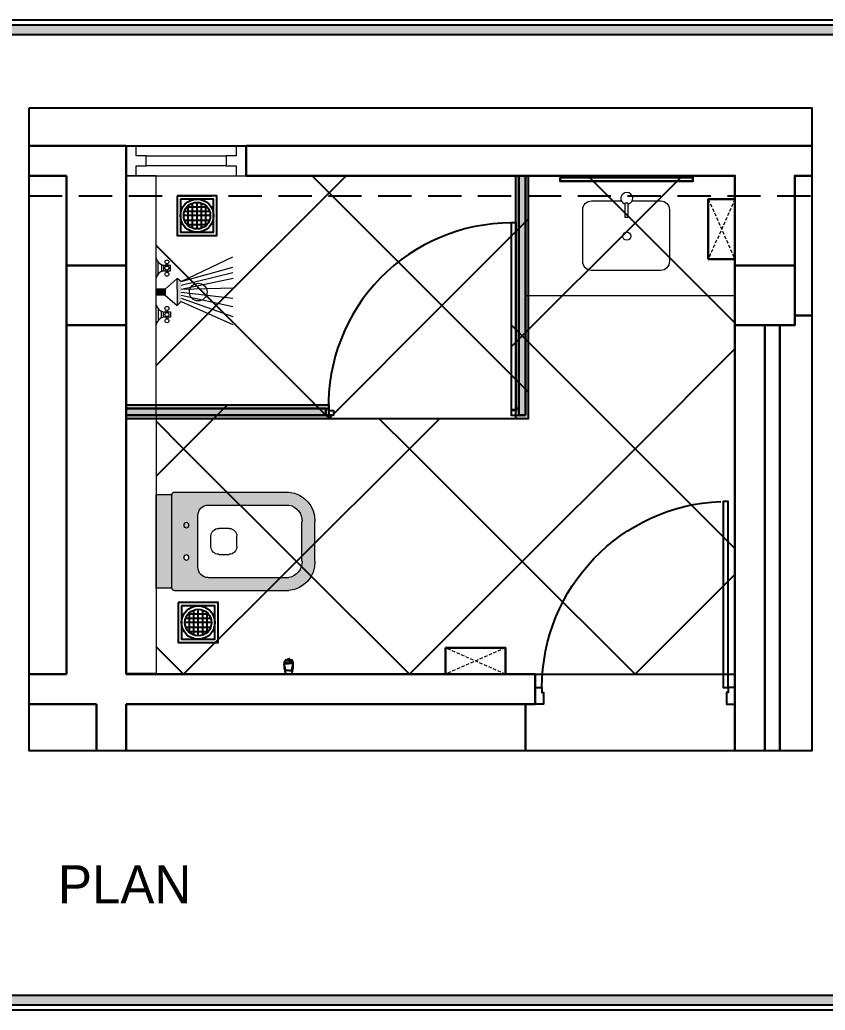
# Model space of a CAD drawing. Header units: millimetres. Extents: x 56222 to 3066687, y -650199 to -121287.
# Drawn here: x 155659.1 to 155780.2, y -180398.7 to -180249.7 of the extents above; entities that cross this region are included whole.
import ezdxf

# ---------------------------------------------------------------- set-up
doc = ezdxf.new("R2010")
doc.units = ezdxf.units.MM
doc.header["$MEASUREMENT"] = 0
for name, pattern in [('DASHED', [0.75, 0.5, -0.25]), ('DASHED2', [0.375, 0.25, -0.125]), ('HIDDEN', [0.375, 0.25, -0.125])]:
    doc.linetypes.add(name, pattern=pattern)
for name, color, linetype in [('AR DOOR', 40, 'Continuous'), ('AR ELE-5', 134, 'Continuous'), ('SANIT', 232, 'Continuous'), ('WC-DET', 8, 'Continuous')]:
    doc.layers.add(name, color=color, linetype=linetype)
for name, color, linetype, lineweight in [('BEAM', 160, 'HIDDEN', 25), ('COLUMN', 1, 'Continuous', 30), ('dim05', 1, 'Continuous', 13), ('el', 7, 'Continuous', 20), ('ELEC-wires', 1, 'DASHED2', 13), ('ELEVATION', 250, 'Continuous', 9), ('FIRST FLOOR', 7, 'Continuous', 9), ('FIRST FLOOR ( DW_RAIL )', 7, 'Continuous', 9), ('FIRST FLOOR_( PLine )_', 251, 'Continuous', 30), ('FURNITURE', 32, 'Continuous', 9), ('NAME PLATE', 7, 'Continuous', 25), ('sec. mark', 5, 'Continuous', 25), ('UTILITY', 48, 'Continuous', 9), ('XX~SLAB ( BEAM )~ ( DIM )', 7, 'Continuous', 9)]:
    doc.layers.add(name, color=color, linetype=linetype, lineweight=lineweight)
doc.layers.add('hatch', color=253, linetype='Continuous', lineweight=0, transparency=0.4)
doc.layers.add('XX~SLAB ( PLINE )', color=251, linetype='Continuous', plot=False)
doc.styles.add('DATE', font='swissc.ttf', dxfattribs={"height": 6.75})

# ---------------------------------------------------------------- blocks, each defined once
blk = doc.blocks.new('6616')
at = {"color": 242, "linetype": 'DASHED', "true_color": 0xcd2027}
for p, q in [((386784.79, -36915.77), (386775.78, -36911.78)), ((386784.79, -36911.78), (386775.78, -36915.77))]:
    blk.add_line(p, q, dxfattribs=at)
at = {"layer": 'ELEC-wires', "color": 5, "linetype": 'ByBlock', "lineweight": 30, "ltscale": 4}
blk.add_lwpolyline([(386775.78, -36911.78), (386784.79, -36911.78), (386784.79, -36915.77), (386775.78, -36915.77)], close=True, dxfattribs=at)
blk = doc.blocks.new('*U19')
for points in [[(-1160, 0), (-1120, 0), (-1120, 30), (-1110, 30), (-1110, 100), (-1160, 100)], [(40, 0), (0, 0), (0, 30), (-10, 30), (-10, 100), (40, 100)], [(0, 0), (0, -1120), (-30, -1120), (-30, 0)]]:
    blk.add_lwpolyline(points, close=True)
at = {"layer": 'AR ELE-5', "linetype": 'ByBlock', "ltscale": 15}
blk.add_arc((1.6, 0.7), 1121.6, 180.03474, 267.62699, dxfattribs=at)
blk = doc.blocks.new('A$C3EC62B37')
at = {"layer": 'FURNITURE', "lineweight": 30, "ltscale": 0.25, "true_color": 0xffffff}
h = blk.add_hatch(color=7, dxfattribs=at)
h.dxf.hatch_style = 1
h.paths.add_polyline_path([(-12.22, 0), (-12.22, 2.35), (-26.26, 2.35), (-26.26, 0)])
h.paths.add_polyline_path([(-26.26, 2.35), (-12.22, 2.35, 0.414214), (-11.83, 2.74), (-11.83, 19.96, 0.388639), (-16.24, 23.87), (-22.38, 23.87, 0.379499), (-26.65, 19.96), (-26.65, 2.74, 0.414214)])
h.paths.add_polyline_path([(-15.35, 6.26), (-23.13, 6.26, -0.414214), (-24.7, 7.83), (-24.7, 19.96, -0.349567), (-22.37, 21.91), (-16.24, 21.91, -0.364948), (-13.78, 19.96), (-13.78, 7.83, -0.414214)], flags=16)
h.paths.add_polyline_path([(-18.46, 8.22), (-20.02, 8.22, -0.414214), (-21.2, 9.39), (-21.2, 10.96, -0.414214), (-20.02, 12.13), (-18.46, 12.13, -0.414214), (-17.28, 10.96), (-17.28, 9.39, -0.414214)], flags=0)
h.paths.add_polyline_path([(-22.06, 4.53, -1), (-21.27, 4.53, -1)], flags=16)
at = {"layer": 'FURNITURE', "color": 0, "linetype": 'ByBlock', "lineweight": -2}
for p, q in [((-22.24, 23.87), (-16.24, 23.87)), ((-22.24, 21.91), (-16.24, 21.91)), ((-26.65, 2.74), (-26.65, 19.96)), ((-24.7, 7.83), (-24.7, 19.96)), ((-13.78, 7.83), (-13.78, 19.96)), ((-11.83, 2.74), (-11.83, 19.96)), ((-20.02, 12.13), (-18.46, 12.13)), ((-21.2, 9.39), (-21.2, 10.96)), ((-17.28, 9.39), (-17.28, 10.96)), ((-20.02, 8.22), (-18.46, 8.22)), ((-23.13, 6.26), (-15.35, 6.26)), ((-26.26, 2.35), (-12.22, 2.35)), ((-26.26, 2.35), (-26.26, 0)), ((-12.22, 2.35), (-12.22, 0)), ((-26.26, 0), (-12.22, 0)), ((-26.26, 0), (-12.22, 0))]:
    blk.add_line(p, q, dxfattribs=at)
for centre in [(-21.66, 4.53), (-16.81, 4.53)]:
    blk.add_circle(centre, 0.391, dxfattribs=at)
for centre, radius, start, end in [((-22.31, 19.5), 4.37, 89.0873, 174.0395), ((-16.17, 19.5), 4.37, 5.9605, 90.9127), ((-22.31, 19.48), 2.44, 88.437, 168.6348), ((-16.17, 19.48), 2.44, 11.3652, 91.563), ((-20.02, 10.96), 1.17, 90, 180), ((-18.46, 10.96), 1.17, 0, 90), ((-20.02, 9.39), 1.17, 180, 270), ((-18.46, 9.39), 1.17, 270, 0), ((-23.13, 7.83), 1.57, 180, 270), ((-15.35, 7.83), 1.57, 270, 0), ((-26.26, 2.74), 0.391, 180, 270), ((-12.22, 2.74), 0.391, 270, 0)]:
    blk.add_arc(centre, radius, start, end, dxfattribs=at)
blk = doc.blocks.new('A$C07311617')
at = {"layer": 'UTILITY'}
h = blk.add_hatch(color=7, dxfattribs=at)
h.paths.add_polyline_path([(-3.13, 2.02), (-3.13, 0), (-3.74, 0), (-3.74, 0.46), (-3.74, 1.42)])
h.paths.add_polyline_path([(-3.13, 0), (-3.13, -0.46), (-3.13, -2.02), (-3.74, -1.59), (-3.74, -0.46), (-3.74, 0)])
h = blk.add_hatch(color=7, dxfattribs=at)
h.paths.add_polyline_path([(0, 0.46), (0, 0), (-1.35, 0), (-1.35, 0.46)])
h.paths.add_polyline_path([(0, 0), (0, -0.46), (-1.35, -0.46), (-1.35, 0)])
at = {"layer": 'UTILITY', "color": 7}
for p, q in [((-3.74, 1.42), (-11.52, 4.9)), ((-3.74, 0.94), (-11.52, 3.66)), ((-1.74, 3.79), (-1.74, 4.05)), ((-1.74, 2.99), (-1.74, 2.72)), ((-1.47, 3.79), (-1.47, 4.05)), ((-1.47, 2.99), (-1.47, 2.72)), ((-0.8, 3.9), (-0.8, 2.88)), ((-0.27, 2.44), (-0.27, 4.33)), ((-3.74, 0.46), (-11.52, 2.15)), ((-3.13, 2.02), (-3.74, 1.42)), ((-3.13, -0.46), (-3.13, 2.02)), ((-1.35, 0.46), (-3.13, 2.02)), ((-3.74, 0), (-11.52, 0.93)), ((-3.13, 0.46), (-3.13, 1.42)), ((-1.35, -0.46), (-1.35, 0.46)), ((-1.35, 0.46), (0, 0.46)), ((0, -0.46), (0, 0.46)), ((-3.74, -0.46), (-11.62, -0.61)), ((-3.74, -0.46), (-11.57, -2.09)), ((-3.74, -1.03), (-11.52, -2.96)), ((-3.13, -0.46), (-3.13, -2.02)), ((-1.35, -0.46), (-3.13, -2.02)), ((-1.35, -0.46), (0, -0.46)), ((-3.74, -1.59), (-11.52, -5.3)), ((-3.74, -1.59), (-11.52, -3.73)), ((-3.74, -1.59), (-3.13, -2.02)), ((-1.74, -3.22), (-1.74, -2.95)), ((-1.47, -3.22), (-1.47, -2.95)), ((-0.27, -2.68), (-0.27, -4.56)), ((-1.74, -4.02), (-1.74, -4.29)), ((-1.47, -4.02), (-1.47, -4.29)), ((-0.8, -4.13), (-0.8, -3.11))]:
    blk.add_line(p, q, dxfattribs=at)
for points in [[(-1.07, 2.99), (-2.14, 2.99), (-2.14, 3.79), (-1.07, 3.79)], [(-1.07, -3.22), (-2.14, -3.22), (-2.14, -4.02), (-1.07, -4.02)]]:
    blk.add_lwpolyline(points, close=True, dxfattribs=at)
for points in [[(-1.35, 0.46), (-3.13, 2.02)], [(-3.13, -2.02), (-1.35, -0.46)]]:
    blk.add_lwpolyline(points, dxfattribs=at)
for centre, radius in [((-1.6, 4.32), 0.298), ((-1.6, 3.39), 0.298), ((-1.6, 2.45), 0.298), ((-6.31, 0), 1.33), ((-1.6, -2.69), 0.298), ((-1.6, -3.62), 0.298), ((-1.6, -4.55), 0.298)]:
    blk.add_circle(centre, radius, dxfattribs=at)
for centre, start, end in [((-1.47, 5.26), 285.2551, 344.7449), ((-1.47, 1.52), 15.2551, 74.7449), ((-1.47, -1.75), 285.2551, 344.7449), ((-1.47, -5.49), 15.2551, 74.7449)]:
    blk.add_arc(centre, 1.52, start, end, dxfattribs=at)
blk = doc.blocks.new('A$C775F2B7C')
at = {"layer": 'WC-DET', "color": 7}
for points in [[(0.0199, 0.0758), (0.0069, 0.0758, 0.150223), (0, 0.0598), (0, 0.0369), (0.0069, 0.004, 0.333354), (0.0114, 0), (0.0248, 0), (0.0382, 0, 0.333354), (0.0427, 0.004), (0.0496, 0.0369), (0.0496, 0.0598, 0.150223), (0.0427, 0.0758), (0.0297, 0.0758)], [(0.025, 0.0202), (0.0118, 0.0202, -0.354974), (0.0072, 0.0233), (0, 0.0572)], [(0.0199, 0.0758), (0.0199, 0.0819, -0.414214), (0.0206, 0.0826), (0.0248, 0.0826)], [(0.0248, 0.0758), (0.0199, 0.0758, 0.150223)], [(0.0246, 0.0202), (0.0378, 0.0202, 0.354974), (0.0423, 0.0233), (0.0496, 0.0572)], [(0.0297, 0.0758), (0.0297, 0.0819, 0.414214), (0.0289, 0.0826), (0.0248, 0.0826)]]:
    blk.add_lwpolyline(points, format="xyb", dxfattribs=at)
at = {"layer": 'WC-DET'}
for points in [[(0, 0.0575), (0.0248, 0.0575)], [(0.0005, 0.0627), (0.0248, 0.0627)], [(0.0011, 0.0651), (0.0248, 0.0651)], [(0.0485, 0.0651), (0.0248, 0.0651)], [(0.0491, 0.0627), (0.0248, 0.0627)], [(0.0496, 0.0575), (0.0248, 0.0575)]]:
    blk.add_lwpolyline(points, dxfattribs=at)
at = {"layer": 'WC-DET', "color": 7}
blk.add_lwpolyline([(0.0297, 0.0758), (0.0248, 0.0758)], dxfattribs=at)
blk = doc.blocks.new('NAHNYsquare')
at = {"color": 253}
for p, q in [((2.33, -4.87), (2.33, -1.1)), ((3, -0.99), (3, -4.99)), ((3.67, -4.87), (3.67, -1.1)), ((4.89, -2.32), (1.11, -2.32)), ((4.49, -1.65), (1.51, -1.65)), ((1.67, -4.48), (1.67, -1.49)), ((4.33, -4.48), (4.33, -1.49)), ((5, -2.99), (1, -2.99)), ((4.89, -3.65), (1.11, -3.65)), ((4.49, -4.32), (1.51, -4.32))]:
    blk.add_line(p, q, dxfattribs=at)
for points in [[(0, -5.99), (6, -5.99), (6, 0.01), (0, 0.01)], [(0.5, -5.49), (5.5, -5.49), (5.5, -0.49), (0.5, -0.49)]]:
    blk.add_lwpolyline(points, close=True)
for radius in [2.5, 2]:
    blk.add_circle((3, -2.99), radius)

msp = doc.modelspace()

# ---------------------------------------------------------------- hatches: boundary and pattern name
at = {"layer": 'hatch', "linetype": 'Continuous', "lineweight": 25}
h = msp.add_hatch(color=256, dxfattribs=at)
h.dxf.hatch_style = 1
h.paths.add_polyline_path([(155733.615, -180309.636), (155735.602, -180309.636), (155735.602, -180273.136), (155733.615, -180273.136)])
h = msp.add_hatch(color=256, dxfattribs=at)
h.dxf.hatch_style = 1
h.paths.add_polyline_path([(155675.108, -180309.629), (155705.605, -180309.629), (155705.605, -180307.642), (155675.108, -180307.642)])
at = {"layer": 'NAME PLATE', "true_color": 0xd39e00}
h = msp.add_hatch(color=42, dxfattribs=at)
h.paths.add_polyline_path([(155651.343, -180397.936), (155860.94, -180397.936), (155860.94, -180250.406), (155651.343, -180250.406)])
h.paths.add_polyline_path([(155652.814, -180396.465), (155859.469, -180396.465), (155859.469, -180251.877), (155652.814, -180251.877)], flags=16)

# ---------------------------------------------------------------- linework, layer by layer
at = {"layer": 'AR ELE-5'}
for points in [[(155733.708, -180308.279), (155733.708, -180280.236), (155732.983, -180280.236), (155732.983, -180308.279)], [(155705.108, -180308.136), (155705.508, -180308.136), (155705.508, -180308.436), (155706.237, -180308.436), (155706.237, -180309.136), (155705.108, -180309.136)], [(155734.108, -180308.136), (155733.708, -180308.136), (155733.708, -180308.436), (155732.979, -180308.436), (155732.979, -180309.136), (155734.108, -180309.136)]]:
    msp.add_lwpolyline(points, close=True, dxfattribs=at)
at = {"layer": 'AR ELE-5', "linetype": 'Continuous', "lineweight": 25}
msp.add_arc((155732.983, -180307.72), 27.484, 90, 181.49213, dxfattribs=at)
at = {"layer": 'BEAM', "ltscale": 20}
msp.add_line((155660.485, -180276.136), (155778.169, -180276.136), dxfattribs=at)
at = {"layer": 'COLUMN'}
for points in [[(155666.108, -180286.636), (155675.108, -180286.636), (155675.108, -180295.636), (155666.108, -180295.636)], [(155766.608, -180286.636), (155775.608, -180286.636), (155775.608, -180295.636), (155766.608, -180295.636)]]:
    msp.add_lwpolyline(points, close=True, dxfattribs=at)
at = {"layer": 'dim05', "color": 1, "linetype": 'Continuous', "lineweight": 25}
msp.add_line((155736.608, -180348.136), (155766.608, -180348.136), dxfattribs=at)
at = {"layer": 'ELEVATION', "lineweight": 25, "transparency": 33554600}
msp.add_lwpolyline([(155660.485, -180262.923), (155778.169, -180262.923), (155778.169, -180359.63), (155660.485, -180359.63)], close=True, dxfattribs=at)
at = {"layer": 'FIRST FLOOR'}
for p, q in [((155660.485, -180268.636), (155778.169, -180268.636)), ((155675.108, -180348.136), (155675.108, -180268.636)), ((155693.108, -180273.136), (155693.108, -180268.636)), ((155660.485, -180273.136), (155666.108, -180273.136)), ((155666.108, -180348.136), (155666.108, -180273.136)), ((155675.108, -180273.136), (155766.608, -180273.136)), ((155766.608, -180359.63), (155766.608, -180273.136)), ((155775.608, -180273.136), (155778.169, -180273.136)), ((155775.608, -180295.636), (155775.608, -180273.136)), ((155771.108, -180359.63), (155771.108, -180295.636)), ((155660.485, -180348.136), (155666.108, -180348.136)), ((155675.108, -180348.136), (155766.608, -180348.136)), ((155736.608, -180352.636), (155736.608, -180348.136)), ((155660.485, -180352.636), (155670.608, -180352.636)), ((155670.608, -180352.636), (155670.608, -180359.63)), ((155675.108, -180352.636), (155736.608, -180352.636)), ((155675.108, -180352.636), (155675.108, -180359.63))]:
    msp.add_line(p, q, dxfattribs=at)
at = {"layer": 'FIRST FLOOR ( DW_RAIL )'}
msp.add_lwpolyline([(155693.108, -180268.636), (155691.608, -180268.636), (155691.608, -180270.136), (155690.108, -180270.136), (155690.108, -180271.636), (155678.108, -180271.636), (155678.108, -180270.136), (155676.608, -180270.136), (155676.608, -180268.636), (155675.108, -180268.636), (155675.108, -180273.136), (155676.608, -180273.136), (155676.608, -180271.636), (155678.108, -180271.636), (155678.108, -180270.136), (155690.108, -180270.136), (155690.108, -180271.636), (155691.608, -180271.636), (155691.608, -180273.136), (155693.108, -180273.136), (155693.108, -180268.636), (155675.108, -180268.636), (155675.108, -180273.136), (155693.108, -180273.136)], close=True, dxfattribs=at)
at = {"layer": 'FIRST FLOOR_( PLine )_'}
for p, q in [((155675.108, -180268.636), (155660.485, -180268.636)), ((155675.108, -180348.136), (155675.108, -180268.636)), ((155660.485, -180273.136), (155666.108, -180273.136)), ((155666.108, -180273.136), (155666.108, -180348.136)), ((155666.108, -180348.136), (155660.485, -180348.136)), ((155736.608, -180348.136), (155675.108, -180348.136)), ((155736.608, -180352.636), (155736.608, -180348.136)), ((155660.485, -180352.636), (155670.608, -180352.636)), ((155670.608, -180352.636), (155670.608, -180359.63)), ((155675.108, -180359.63), (155675.108, -180352.636)), ((155675.108, -180352.636), (155736.608, -180352.636))]:
    msp.add_line(p, q, dxfattribs=at)
for points in [[(155778.169, -180268.636), (155693.108, -180268.636), (155693.108, -180273.136), (155766.608, -180273.136), (155766.608, -180359.63)], [(155771.108, -180359.63), (155771.108, -180295.636), (155775.608, -180295.636), (155775.608, -180273.136), (155778.169, -180273.136)]]:
    msp.add_lwpolyline(points, dxfattribs=at)
at = {"layer": 'FURNITURE', "color": 5, "lineweight": 30, "ltscale": 10000}
for p, q in [((155734.108, -180273.136), (155734.108, -180309.136)), ((155735.108, -180273.136), (155735.108, -180309.136)), ((155675.108, -180308.136), (155705.108, -180308.136)), ((155675.108, -180309.136), (155705.108, -180309.136)), ((155705.108, -180308.136), (155705.108, -180309.136)), ((155735.108, -180309.136), (155734.108, -180309.136))]:
    msp.add_line(p, q, dxfattribs=at)
at = {"layer": 'FURNITURE'}
for p, q in [((155735.108, -180309.136), (155735.108, -180273.136)), ((155766.608, -180273.136), (155735.108, -180273.136)), ((155735.108, -180273.136), (155735.108, -180289.943)), ((155766.608, -180291.142), (155766.608, -180273.136)), ((155735.108, -180291.141), (155766.608, -180291.142))]:
    msp.add_line(p, q, dxfattribs=at)
at = {"layer": 'FURNITURE', "lineweight": 30}
for p, q in [((155775.608, -180294.136), (155778.169, -180294.136)), ((155735.109, -180352.687), (155735.109, -180359.63))]:
    msp.add_line(p, q, dxfattribs=at)
at = {"layer": 'FURNITURE'}
for points in [[(155675.108, -180309.136), (155679.608, -180309.136), (155679.608, -180273.136), (155675.108, -180273.136)], [(155750.045, -180277.262), (155750.045, -180279.365), (155750.582, -180279.365), (155750.582, -180277.262)], [(155679.608, -180348.042), (155675.108, -180348.042), (155675.108, -180309.136), (155679.608, -180309.136)]]:
    msp.add_lwpolyline(points, close=True, dxfattribs=at)
at = {"layer": 'FURNITURE', "color": 5, "lineweight": 30, "ltscale": 10000}
msp.add_lwpolyline([(155740.33, -180273.391), (155760.298, -180273.391), (155760.298, -180273.95), (155740.33, -180273.95)], close=True, dxfattribs=at)
at = {"layer": 'FURNITURE', "lineweight": 30}
for points in [[(155778.169, -180294.136), (155775.608, -180294.136), (155775.608, -180273.136), (155778.169, -180273.136)], [(155773.358, -180359.63), (155773.358, -180295.636), (155771.108, -180295.636), (155771.108, -180359.63)]]:
    msp.add_lwpolyline(points, dxfattribs=at)
at = {"layer": 'FURNITURE'}
msp.add_lwpolyline([(155751.176, -180276.91), (155755.448, -180276.91, -0.4142136), (155756.78, -180278.242), (155756.78, -180286.041, -0.4142136), (155755.448, -180287.373), (155745.067, -180287.374, -0.4142136), (155743.734, -180286.042), (155743.734, -180278.242, -0.4142136), (155745.066, -180276.91), (155749.541, -180276.91)], format="xyb", dxfattribs=at)
msp.add_circle((155750.358, -180282.218), 0.613, dxfattribs=at)
msp.add_arc((155750.358, -180276.547), 0.895, 284.4676, 249.53074, dxfattribs=at)
at = {"layer": 'NAME PLATE', "color": 42, "true_color": 0xd39e00}
for points in [[(155650.607, -180249.67), (155861.676, -180249.67), (155861.676, -180398.672), (155650.607, -180398.672)], [(155651.343, -180250.406), (155860.94, -180250.406), (155860.94, -180397.936), (155651.343, -180397.936)], [(155652.814, -180251.877), (155859.469, -180251.877), (155859.469, -180396.465), (155652.814, -180396.465)]]:
    msp.add_lwpolyline(points, close=True, dxfattribs=at)
at = {"layer": 'XX~SLAB ( BEAM )~ ( DIM )', "color": 67, "linetype": 'Continuous', "lineweight": 25, "true_color": 0x727430}
msp.add_line((155701.615, -180309.629), (155735.602, -180309.629), dxfattribs=at)
for points in [[(155703.052, -180273.136), (155705.605, -180275.688), (155688.634, -180292.659), (155679.608, -180283.633)], [(155703.052, -180273.136), (155705.605, -180275.688), (155708.157, -180273.136)], [(155744.49, -180273.136), (155751.608, -180280.253), (155734.638, -180297.224), (155732.983, -180295.57)], [(155744.49, -180273.136), (155751.608, -180280.253), (155758.726, -180273.136)], [(155758.726, -180273.136), (155751.608, -180280.253), (155766.608, -180295.253)], [(155735.602, -180279.632), (155722.575, -180292.659), (155735.602, -180305.685)], [(155766.608, -180299.195), (155751.608, -180314.195), (155734.638, -180297.224), (155751.608, -180280.253), (155766.608, -180295.253)], [(155679.608, -180301.685), (155688.634, -180292.659), (155679.608, -180283.633)], [(155732.983, -180298.878), (155734.638, -180297.224), (155732.983, -180295.57)], [(155766.608, -180299.195), (155751.608, -180314.195), (155766.608, -180329.195)], [(155690.278, -180307.642), (155683.726, -180314.195), (155679.608, -180310.077)], [(155713.102, -180309.629), (155717.667, -180314.195), (155722.232, -180309.629)], [(155679.608, -180344.018), (155683.726, -180348.136), (155700.696, -180331.165), (155683.726, -180314.195), (155679.608, -180318.312)], [(155766.608, -180329.195), (155751.608, -180314.195), (155734.638, -180331.165), (155751.608, -180348.136), (155766.608, -180333.136)], [(155717.667, -180348.136), (155717.667, -180348.136), (155700.696, -180331.165), (155683.726, -180348.136)], [(155751.608, -180348.136), (155751.608, -180348.136), (155734.638, -180331.165), (155717.667, -180348.136)], [(155766.608, -180333.136), (155751.608, -180348.136)], [(155683.726, -180348.136), (155683.726, -180348.136), (155679.608, -180344.018)]]:
    msp.add_lwpolyline(points, dxfattribs=at)
at = {"layer": 'XX~SLAB ( BEAM )~ ( DIM )', "color": 27, "lineweight": 25, "true_color": 0x7d5120}
for points in [[(155733.615, -180309.636), (155735.602, -180309.636), (155735.602, -180273.136), (155733.615, -180273.136)], [(155705.605, -180309.629), (155705.605, -180307.642), (155675.108, -180307.642), (155675.108, -180309.629)]]:
    msp.add_lwpolyline(points, close=True, dxfattribs=at)
at = {"layer": 'XX~SLAB ( BEAM )~ ( DIM )', "color": 67, "linetype": 'Continuous', "lineweight": 25, "true_color": 0x727430}
for points in [[(155688.634, -180292.659), (155705.605, -180275.688), (155722.575, -180292.659), (155705.605, -180309.629)], [(155717.667, -180348.136), (155700.696, -180331.165), (155717.667, -180314.195), (155734.638, -180331.165)]]:
    msp.add_lwpolyline(points, close=True, dxfattribs=at)
at = {"layer": 'XX~SLAB ( PLINE )'}
msp.add_lwpolyline([(155660.485, -180268.636), (155778.169, -180268.636)], dxfattribs=at)

# ---------------------------------------------------------------- block references
at = {"layer": 'AR DOOR', "linetype": 'ByBlock', "lineweight": -2, "extrusion": (0, 0, -1), "xscale": 0.02500000000004618, "yscale": 0.02500000000004618, "zscale": -0.02500000000004618, "rotation": 180}
msp.add_blockref('*U19', (-155765.608, -180350.136), dxfattribs=at)
at = {"layer": 'el', "color": 1, "rotation": 89.99999999999999}
msp.add_blockref('6616', (118850.838, -567061.46), dxfattribs=at)
at = {"layer": 'el', "color": 1}
msp.add_blockref('6616', (-231052.679, -143432.365), dxfattribs=at)
at = {"layer": 'FURNITURE', "lineweight": 18, "rotation": 180.033128036849}
msp.add_blockref('A$C07311617', (155679.608, -180290.636), dxfattribs=at)
at = {"layer": 'FURNITURE', "xscale": -1, "rotation": 270}
msp.add_blockref('A$C3EC62B37', (155679.608, -180308.897), dxfattribs=at)
at = {"layer": 'SANIT', "linetype": 'ByBlock', "rotation": 269.9999999999999}
for p in [(155688.73, -180276.135), (155688.916, -180337.36)]:
    msp.add_blockref('NAHNYsquare', p, dxfattribs=at)
at = {"layer": 'WC-DET', "xscale": 27.91359444021024, "yscale": 27.91359444021024, "zscale": 27.91359444021024}
msp.add_blockref('A$C775F2B7C', (155698.834, -180348.136), dxfattribs=at)

# ---------------------------------------------------------------- texts
at = {"layer": 'sec. mark', "lineweight": 20, "insert": (155644.746, -180376.88), "char_height": 5.74001, "attachment_point": 1, "style": 'DATE'}
msp.add_mtext_dynamic_manual_height_columns('\\pxqc;{\\fCentury Gothic|b0|i0|c0|p34;\\C5;PLAN}', width=60.21435, gutter_width=1, heights=[0], dxfattribs=at)

doc.saveas('drawing.dxf')
